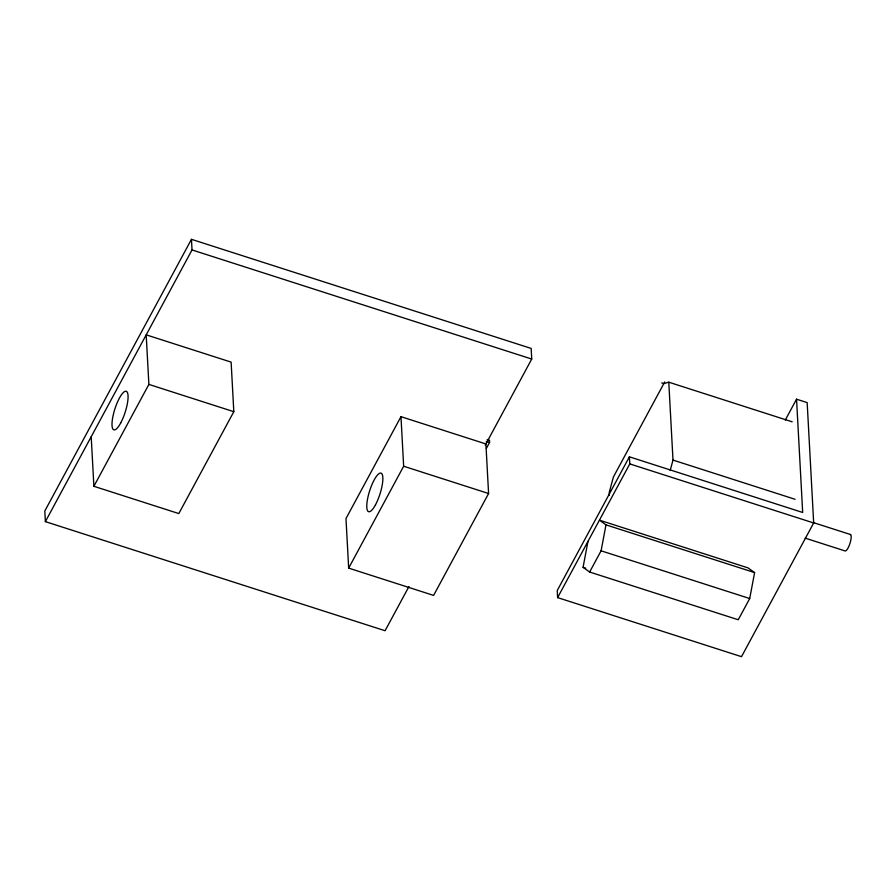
<?xml version="1.0" encoding="UTF-8"?>
<svg xmlns="http://www.w3.org/2000/svg" width="896" height="896" viewBox="0 0 896 896"><rect width="100%" height="100%" fill="white"/><g stroke="black" fill="none" stroke-linecap="round" stroke-linejoin="round"><path stroke-width="1.34" d="M754.611 572.6L605.987 524.866L599.424 520.15L748.048 567.885L754.611 572.6L749.706 598.539L738.248 619.763L589.635 572.029L583.072 567.314L587.966 541.374M589.635 572.029L601.093 550.805L605.987 524.866M670.197 470.456L672.997 460.074L668.786 382.189L663.813 383.6L661.763 382.939M485.285 445.099L531.731 359.05L531.16 348.432L191.453 239.322L44.8 511.011L45.371 521.64L385.078 630.739L408.968 586.488M45.371 521.64L192.024 249.939L191.453 239.322M93.89 486.293L148.882 384.406L146.194 334.846L231.123 362.118L233.811 411.69L178.819 513.576L93.89 486.293L91.202 436.733M400.971 416.674L345.979 518.56L348.667 568.12L433.597 595.403L488.589 493.517L485.901 443.957L400.971 416.674L403.659 466.234L348.667 568.12M486.371 448.392L489.574 442.456L489.451 440.216L487.222 439.51M664.72 381.931L613.402 476.997L609.202 492.565L609.358 495.354M796.544 399.19L802.682 512.478L629.395 456.826L557.234 590.531L557.614 597.61L741.507 656.678L813.68 522.973L807.162 402.606L796.544 399.19L785.288 420.045M557.614 597.61L629.787 463.904L629.395 456.826M668.786 382.189L792.187 421.826M192.024 249.939L531.731 359.05M672.997 460.074L795.077 499.285M813.445 522.626L850.595 534.554M629.787 463.904L813.68 522.973M805.123 538.115L844.928 550.894A8.68 2.318 -72.2 0 0 850.08 543.066A8.68 2.318 -72.2 0 0 849.99 534.475M486.237 441.381L489.574 442.456M148.882 384.406L233.811 411.69M403.659 466.234L488.589 493.517M601.093 550.805L749.706 598.539M583.072 567.314L585.726 568.165M375.491 504.795A20.25 5.398 -72.2 0 0 381.427 473.334A20.25 5.398 -72.2 0 0 367.539 499.072A20.25 5.398 -72.2 0 0 375.491 504.795M120.714 422.957A20.25 5.398 -72.2 0 0 126.65 391.507A20.25 5.398 -72.2 0 0 112.762 417.245A20.25 5.398 -72.2 0 0 120.714 422.957"/></g></svg>
